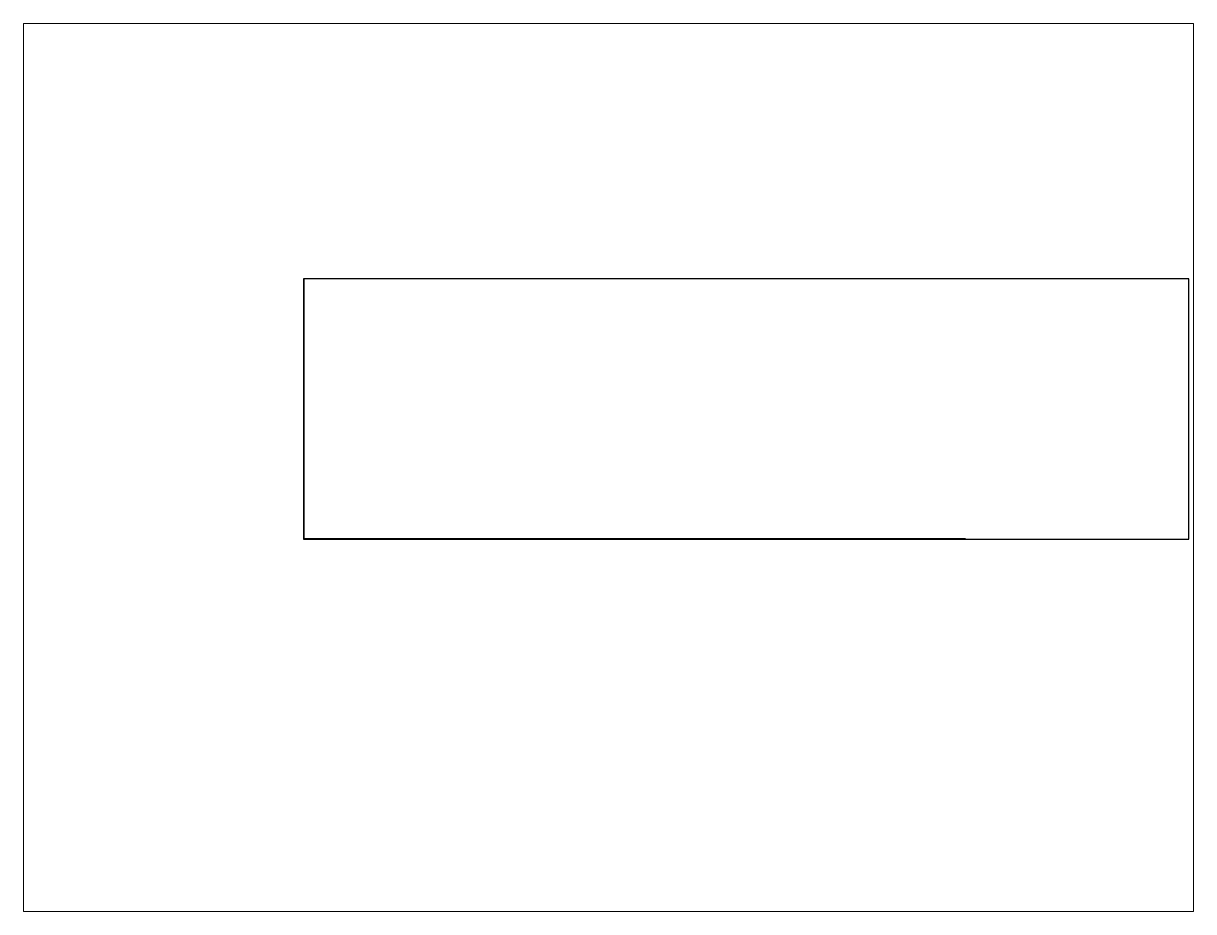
# Paper-space layout 'Layout1' of a CAD drawing. Header units: inches. Extents: x 26 to 231, y 20 to 176.
# The model-space entities are those that its viewports show. They can reach past a viewport. Long polylines and large blocks are cut down to what shows.
import ezdxf

# ---------------------------------------------------------------- set-up
doc = ezdxf.new("R2010")
doc.units = ezdxf.units.IN
doc.layers.add('hrany', color=92, linetype='Continuous')

msp = doc.modelspace()

# ---------------------------------------------------------------- hatches: boundary and pattern name
at = {"layer": 'hrany', "lineweight": -3}
h = msp.add_hatch(dxfattribs=at)
h.set_pattern_fill('ANGLE', color=92)
h.set_pattern_definition([(0, (0, 0), (0, 6.985), [5.08, -1.905]), (90, (0, 0), (-6.985, 4e-16), [5.08, -1.905])])
h.paths.add_polyline_path([(0, 2), (0, 0), (6.8, 0), (6.8, 2)])

# ---------------------------------------------------------------- linework, layer by layer
at = {"layer": 'hrany', "color": 92, "lineweight": -3}
msp.add_lwpolyline([(0, 0), (6.8, 0), (6.8, 2), (0, 2)], close=True, dxfattribs=at)

psp = doc.layouts.get("Layout1")

# ---------------------------------------------------------------- viewports
at = {"layer": 'hrany', "lineweight": -3}
psp.add_viewport(center=(128.5, 97.5), size=(205.6, 156), view_center_point=(2.3432, 0.5506), view_height=6.819992, dxfattribs=at)

doc.saveas('drawing.dxf')
